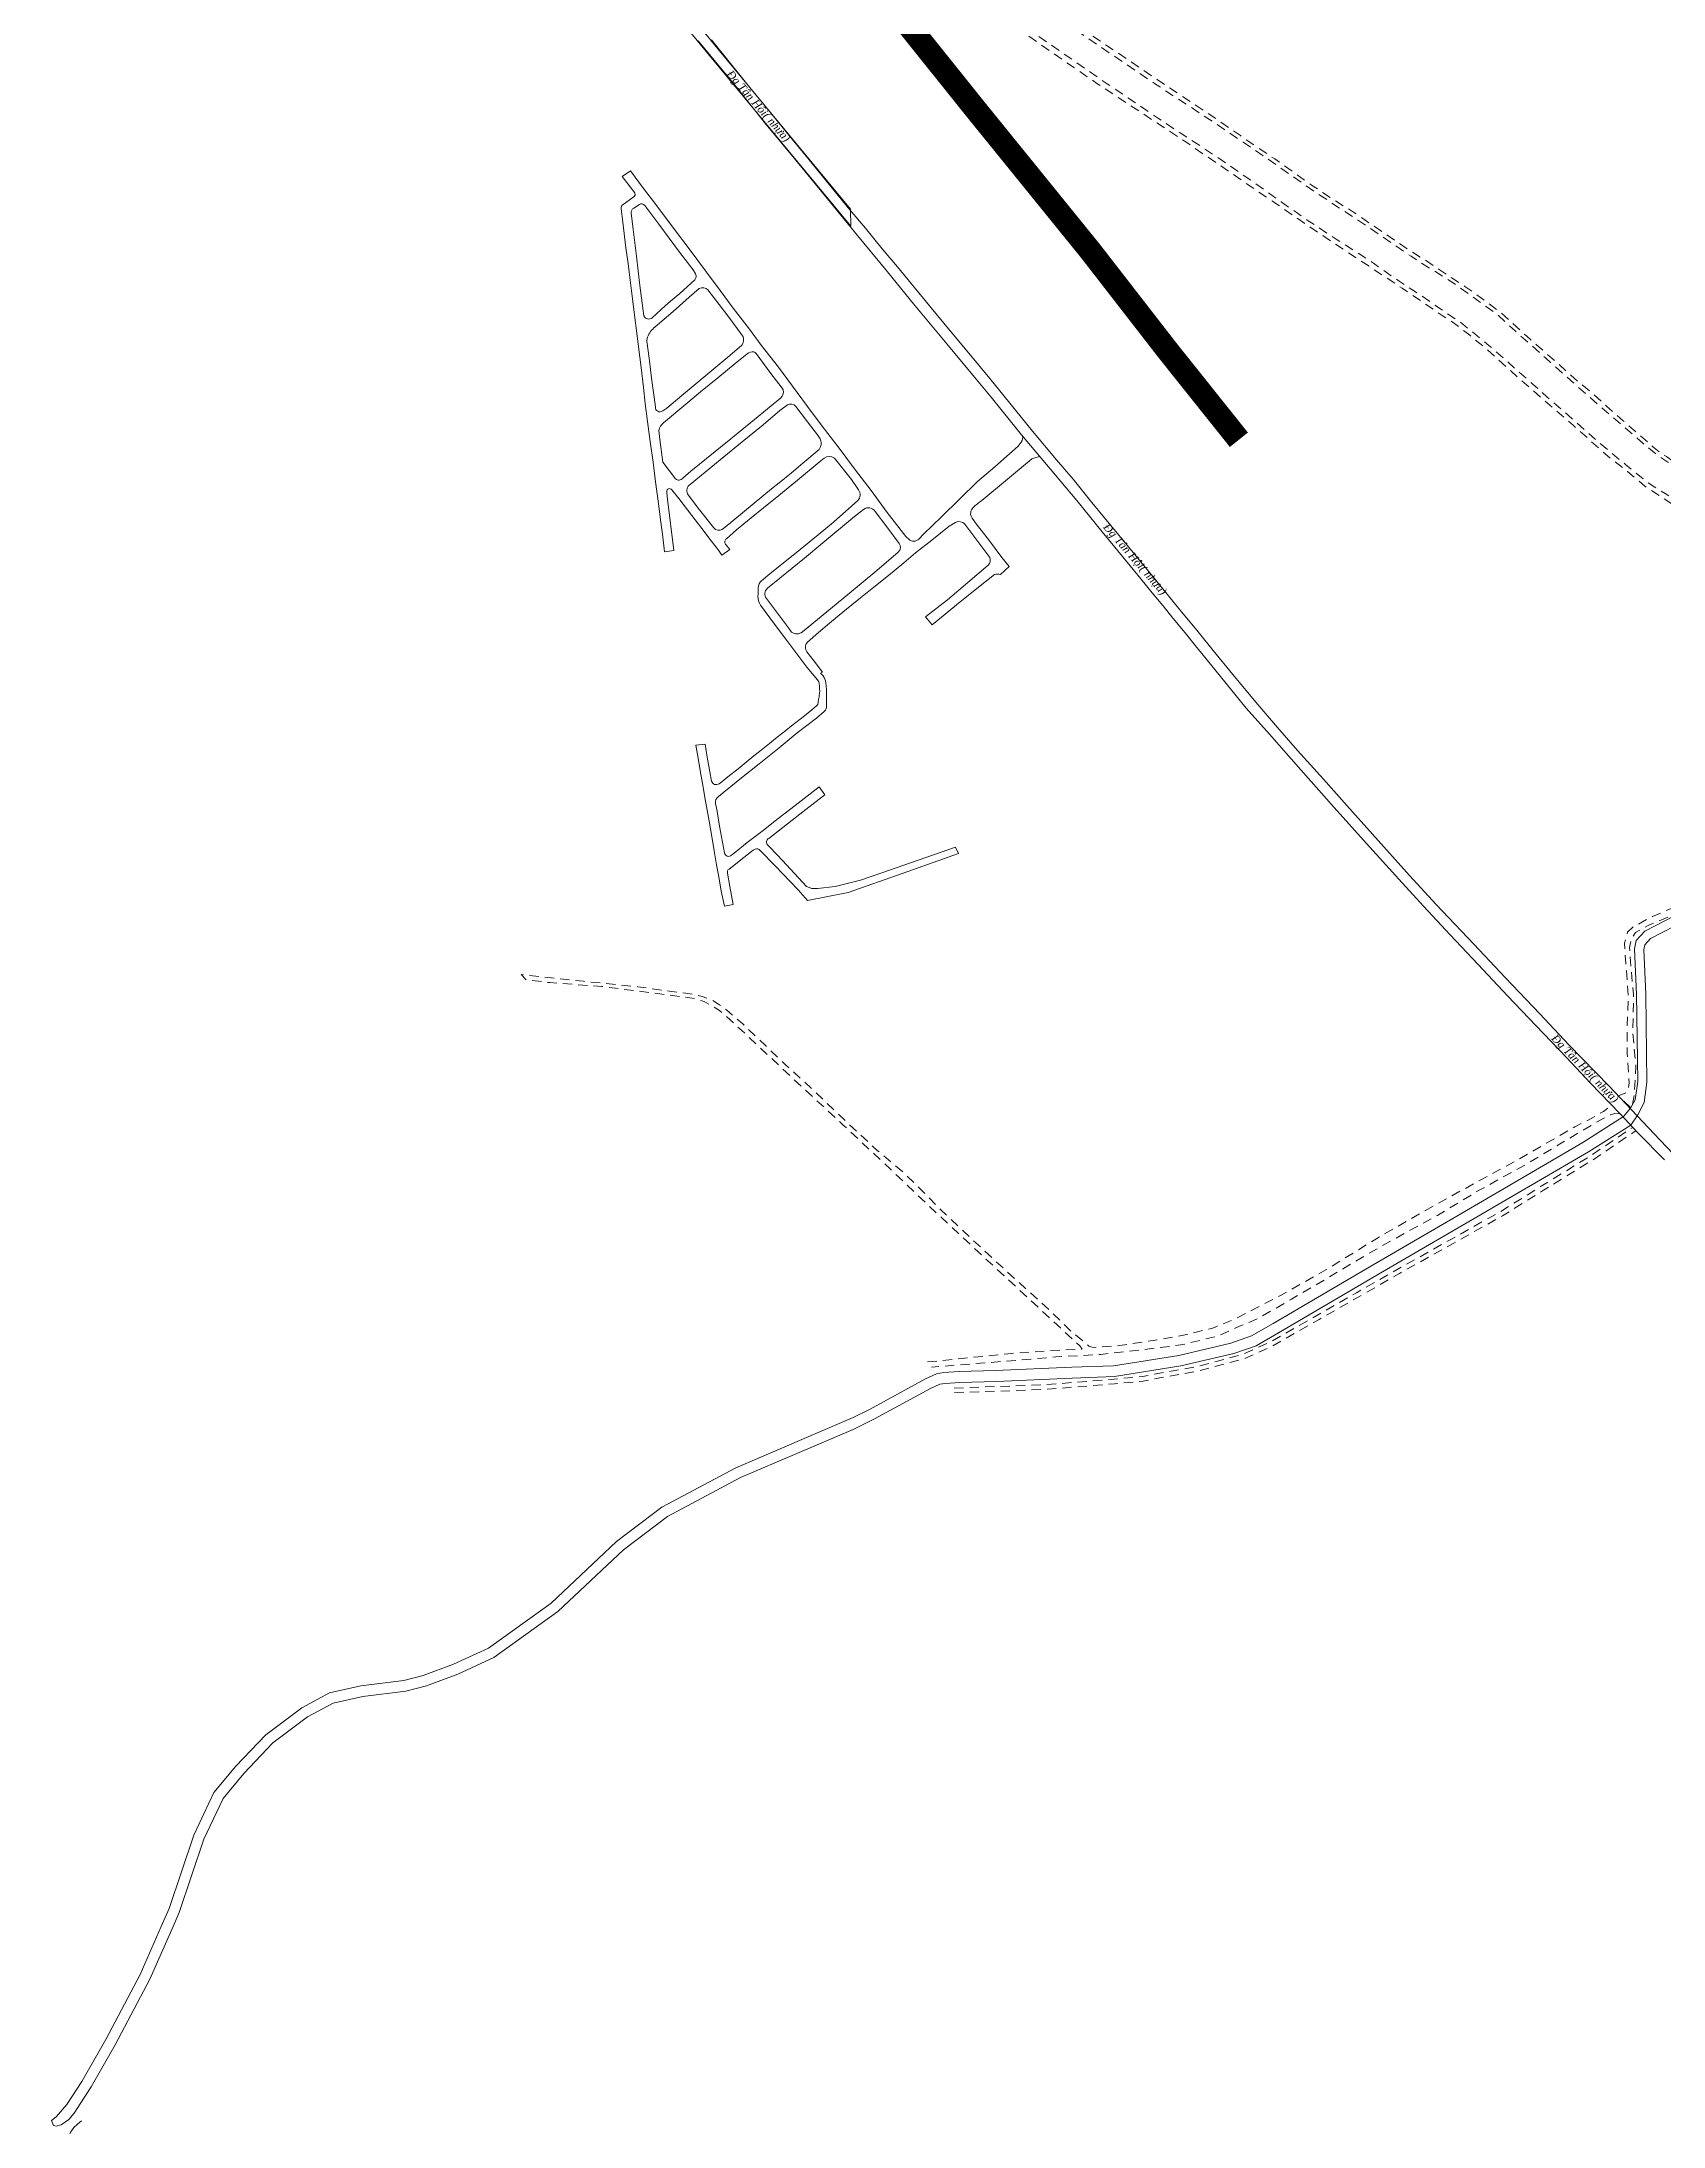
# Model space of a CAD drawing. Header units: metres. Extents: x 556238 to 587446, y 1177111 to 1219372.
# Drawn here: x 571210 to 572261, y 1205923 to 1207273 of the extents above; entities that cross this region are included whole.
import ezdxf

# ---------------------------------------------------------------- set-up
doc = ezdxf.new("R2010")
doc.units = ezdxf.units.M
doc.header["$MEASUREMENT"] = 0
for name, pattern in [('ACAD_ISO03W100', [30, 12, -18]), ('DASHED2', [0.375, 0.25, -0.125]), ('Xr_Nen GT$0$MON', [10, 6, -4])]:
    doc.linetypes.add(name, pattern=pattern)
for name, color, linetype, lineweight in [('Pipe Existing_DTDH', 4, 'ACAD_ISO03W100', 40), ('Xr_Nen GT$0$DUONG NHUA', 38, 'Continuous', 0), ('Xr_Nen GT$0$DUONG_DA', 38, 'Xr_Nen GT$0$MON', 0), ('Xr_Nen GT$1$SONG_HO', 250, 'Continuous', 0)]:
    doc.layers.add(name, color=color, linetype=linetype, lineweight=lineweight)
doc.styles.add('Xr_Nen GT$0$ROMANC', font='romanc.shx')

# ---------------------------------------------------------------- blocks, each defined once
blk = doc.blocks.new('DTDH_EXISTING_PIPE')
at = {"layer": 'Pipe Existing_DTDH', "color": 3, "linetype": 'DASHED2', "ltscale": 200, "const_width": 15, "elevation": 0.8, "flags": 128}
blk.add_lwpolyline([(-5781.9, 6999.1), (-5828.3, 7057.2), (-5878.2, 7121.5), (-5952.9, 7213.6), (-6091.3, 7386.2), (-6135.2, 7434.7), (-6200.9, 7503.3), (-6254.5, 7566.1), (-6302, 7619.2), (-6348.4, 7670), (-6376.2, 7697.6), (-6410.5, 7726.3), (-6449.4, 7749.2), (-6547.8, 7813.4), (-6609.6, 7850.6)], dxfattribs=at)

msp = doc.modelspace()

# ---------------------------------------------------------------- linework, layer by layer
at = {"layer": 'Xr_Nen GT$0$DUONG NHUA'}
msp.add_lwpolyline([(571612.38126, 1207312.275), (571648.37451, 1207268.07568), (571734.40442, 1207164.18372), (571734.42832, 1207153.25912), (571642.98266, 1207263.61206), (571606.95153, 1207307.85946)], dxfattribs=at)
at = {"layer": 'Xr_Nen GT$0$DUONG NHUA', "flags": 128}
for points in [[(572261.8508, 1206548.45343), (572244.79477, 1206565.78266), (572232.84573, 1206578.44875), (572213.88626, 1206598.21984), (572198.2572, 1206614.87768), (572178.65068, 1206635.40299), (572160.13192, 1206654.70251), (572141.10286, 1206674.95798), (572122.92163, 1206694.33192), (572105.52637, 1206712.81402), (572089.52715, 1206730.24472), (572068.65941, 1206753.32215), (572047.82163, 1206776.71159), (572026.10099, 1206801.05437), (572005.70875, 1206824.16556), (571990.7608, 1206840.99067), (571964.71429, 1206873.05645), (571957.88797, 1206881.32312), (571951.06212, 1206889.71109), (571943.35535, 1206899.14075), (571936.6102, 1206907.48855), (571929.83848, 1206915.77025), (571922.33225, 1206924.8256), (571905.52894, 1206945.35451), (571897.43752, 1206955.18761), (571880.89444, 1206975.48645), (571867.20626, 1206991.836), (571845.18651, 1207018.1095), (571825.4529, 1207042.3411), (571815.62887, 1207054.05996), (571798.80164, 1207074.48691), (571787.0169, 1207088.68337), (571775.14567, 1207102.96728), (571756.23235, 1207126.02348), (571738.79094, 1207147.08255), (571715.59162, 1207175.59728), (571697.8076, 1207197.13893), (571679.47004, 1207219.32973), (571660.68791, 1207242.93291), (571635.66368, 1207273.16231)], [(571644.20161, 1207273.79423), (571667.99506, 1207244.23391), (571681.16666, 1207228.27339), (571696.61523, 1207209.52466), (571706.69176, 1207197.3106), (571718.78721, 1207182.25845), (571733.81634, 1207163.85849), (571743.98613, 1207151.90395), (571754.8868, 1207138.59161), (571764.66154, 1207126.79974), (571775.51365, 1207113.60309), (571786.50661, 1207100.3843), (571798.81324, 1207085.47508), (571811.00123, 1207070.87146), (571824.52945, 1207054.48675), (571837.58508, 1207038.50179), (571852.3279, 1207020.43266), (571867.7296, 1207001.9124), (571878.50825, 1206989.37191), (571890.78975, 1206974.27319), (571902.93135, 1206959.41716), (571914.46215, 1206945.61262), (571927.44964, 1206929.6485), (571946.85755, 1206905.82846), (571959.49108, 1206890.47883), (571969.2895, 1206878.33429), (571982.13565, 1206862.79284), (571996.87944, 1206844.95609), (572010.96651, 1206828.59803), (572023.92936, 1206813.69041), (572040.75876, 1206794.97794), (572055.87077, 1206778.03052), (572072.59434, 1206759.42893), (572096.6294, 1206732.65462), (572113.87921, 1206713.90348), (572138.21629, 1206688.21593), (572158.84097, 1206666.42327), (572180.889, 1206643.06629), (572199.75062, 1206623.04029), (572225.88941, 1206596.1594), (572255.06772, 1206565.29237), (572271.32546, 1206548.26823)]]:
    msp.add_lwpolyline(points, dxfattribs=at)
for points in [[(571845.5842, 1207017.51094), (571845.91884, 1207016.28796), (571845.82751, 1207015.55868), (571845.52332, 1207014.41403), (571844.96567, 1207013.33007), (571843.04459, 1207010.63101), (571837.31061, 1207005.73128), (571827.78448, 1206997.42414), (571816.70139, 1206987.89993), (571793.21117, 1206964.85165), (571781.60571, 1206953.71373), (571778.61767, 1206950.56714, -0.4201388532), (571772.02764, 1206950.46337, 0.0150996227), (571770.1515, 1206952.2096), (571758.13892, 1206967.76416), (571747.7802, 1206981.96453), (571736.92881, 1206996.08658), (571726.88201, 1207009.43026), (571717.48539, 1207021.70873), (571709.56793, 1207032.3266), (571696.76962, 1207049.48696), (571687.65787, 1207061.89424), (571676.52186, 1207076.06736), (571668.78393, 1207086.45247), (571658.37518, 1207099.97925), (571649.75584, 1207111.42797), (571641.08502, 1207123.36999), (571629.74075, 1207138.50227), (571619.53762, 1207151.94652), (571608.19069, 1207167.21752), (571600.1964, 1207177.49815), (571591.70777, 1207189.12907), (571586.44082, 1207185.42197), (571594.56437, 1207174.67529), (571594.66826, 1207173.35315), (571593.86393, 1207172.18656), (571591.65848, 1207170.65709), (571586.09023, 1207166.55976), (571585.62126, 1207165.18013), (571585.67345, 1207164.32114), (571586.6892, 1207155.79665), (571588.74557, 1207139.19879), (571590.1769, 1207128.95272), (571591.60991, 1207118.16477), (571593.04268, 1207106.14873), (571594.81444, 1207092.12524), (571595.46559, 1207087.24154), (571596.87275, 1207075.12544), (571598.56719, 1207061.64894), (571600.10434, 1207048.79775), (571601.32885, 1207038.29546), (571602.76258, 1207026.72254), (571604.56092, 1207013.73683), (571606.46194, 1207000.31422), (571608.02615, 1206987.70071), (571609.98178, 1206973.52217), (571611.25943, 1206963.06956), (571612.43199, 1206953.78985), (571613.86597, 1206942.23867), (571619.8841, 1206943.17578), (571615.6254, 1206976.48527), (571615.34634, 1206980.53762), (571615.26419, 1206981.3251, -0.7995285305), (571618.4332, 1206982.39583), (571623.03547, 1206976.8783), (571631.49415, 1206965.90706), (571637.93341, 1206957.41732), (571643.92955, 1206949.45023), (571648.72656, 1206943.30579), (571650.98275, 1206940.08959), (571656.09773, 1206943.73238), (571653.3931, 1206947.29064, -0.4310281951), (571653.96186, 1206950.7276), (571660.47288, 1206956.4752), (571669.87844, 1206964.21562), (571677.99402, 1206970.77563), (571687.86686, 1206978.77257), (571700.02296, 1206988.72687), (571713.95251, 1207000.42139), (571717.18603, 1207002.94387, -0.3067452935), (571723.85772, 1207002.94387), (571734.89225, 1206989.02095), (571738.66844, 1206983.62041), (571739.54743, 1206982.38782, -0.3565373284), (571739.10044, 1206975.57269), (571723.26891, 1206961.44053), (571713.41443, 1206953.34303), (571698.3406, 1206941.01919), (571683.33249, 1206929.04182), (571676.70549, 1206923.57447, 0.2221563327), (571674.48433, 1206918.90231, -0.0106443901), (571674.33477, 1206913.53413, 0.1665939236), (571676.02269, 1206907.68657), (571685.06438, 1206895.44787), (571692.41718, 1206885.62778), (571700.86595, 1206874.59353), (571706.11623, 1206867.57328), (571712.89254, 1206859.44933, -0.1590025318), (571714.068, 1206856.50497, 0.0056715305), (571714.31082, 1206853.3082, -0.0611256146), (571714.20644, 1206850.32237, 0.0059703846), (571713.66329, 1206846.60546), (571713.04766, 1206843.31113), (571712.36897, 1206842.57744), (571709.16564, 1206839.88769), (571704.45706, 1206836.14904), (571696.04478, 1206829.53214), (571692.3691, 1206826.65859), (571686.78491, 1206822.16061), (571681.88884, 1206818.11106), (571676.48127, 1206813.88322), (571671.64802, 1206810.05142), (571666.73069, 1206806.11646), (571661.46978, 1206801.72034), (571654.90391, 1206796.55339), (571651.00957, 1206793.39898), (571649.18152, 1206792.08185, -0.5192959988), (571644.27747, 1206793.7812), (571643.11748, 1206799.75446), (571642.51224, 1206803.40327), (571641.60353, 1206808.0589), (571640.50684, 1206814.81383), (571640.05502, 1206817.70741), (571634.13426, 1206816.98875), (571635.63662, 1206808.5562), (571637.07423, 1206799.4681), (571638.11196, 1206793.54171), (571640.42107, 1206780.82274), (571641.42449, 1206774.88273), (571642.62894, 1206767.77253), (571644.23567, 1206759.18513), (571646.02531, 1206748.52709), (571647.43102, 1206739.5068), (571648.95368, 1206731.77419), (571650.57708, 1206722.5698), (571652.55421, 1206712.73299), (571658.36866, 1206713.7921), (571656.20162, 1206725.56204), (571654.68936, 1206734.16656), (571654.55502, 1206735.11319, -0.3670157075), (571655.61305, 1206736.79131), (571665.17276, 1206744.24817), (571671.274, 1206749.09211), (571672.50164, 1206749.68166, -0.3698015066), (571675.70956, 1206748.82588), (571685.43961, 1206738.98035), (571700.34141, 1206723.36248), (571706.45014, 1206716.45741), (571732.79286, 1206721.63068), (571768.46431, 1206734.10426), (571804.3044, 1206746.88664), (571802.31906, 1206750.98347), (571754.52896, 1206734.36588), (571740.78933, 1206729.65376), (571724.4318, 1206725.6001), (571712.865, 1206724.22017, -0.1496407419), (571705.71732, 1206725.50855), (571690.29895, 1206742.26857), (571682.16791, 1206750.70512), (571680.67401, 1206752.27275, -0.491436302), (571681.35149, 1206756.6888), (571696.49974, 1206768.54898), (571703.32631, 1206773.90224), (571714.01605, 1206782.13456), (571717.67892, 1206784.85256), (571713.91965, 1206789.99618), (571698.36839, 1206777.94198), (571687.33652, 1206769.57514), (571676.88284, 1206761.23886), (571667.27649, 1206754.00515), (571658.87243, 1206747.22519), (571657.26352, 1206745.7531, -0.6133570467), (571652.75934, 1206747.44514), (571649.43666, 1206764.61532), (571647.80987, 1206774.28847), (571646.84269, 1206779.29196, -0.3135817419), (571648.87467, 1206783.88159), (571663.7656, 1206795.85956), (571675.14925, 1206804.97231), (571688.12636, 1206815.42652), (571699.81735, 1206824.96545), (571712.30494, 1206834.58962), (571717.28727, 1206838.86273, 0.250481499), (571718.79711, 1206842.74381), (571718.69539, 1206853.09165), (571718.30591, 1206857.46703, 0.1437192052), (571716.54479, 1206861.95078), (571714.84986, 1206863.67096), (571716.08596, 1206864.36459), (571710.75039, 1206871.53008), (571705.92318, 1206877.55873), (571705.36288, 1206878.88508, -0.3184276956), (571706.4296, 1206883.72691), (571713.66209, 1206890.04423), (571720.72568, 1206896.0231), (571730.55165, 1206904.35849), (571739.71656, 1206911.54211), (571749.46062, 1206919.43928), (571758.94712, 1206926.99511), (571768.82431, 1206935.12546), (571776.44821, 1206941.65162), (571786.93669, 1206949.76544), (571798.28918, 1206958.9516), (571802.37729, 1206961.27656, -0.3661770097), (571808.30989, 1206960.16677), (571818.7179, 1206946.4022), (571824.54491, 1206938.53237, -0.2759774073), (571823.56976, 1206933.55191), (571797.11735, 1206911.18243), (571782.96817, 1206900.2847), (571787.16695, 1206894.89818), (571805.32426, 1206909.95544), (571822.53662, 1206923.42523), (571827.53006, 1206927.50193, -0.1273386866), (571831.51235, 1206927.55601), (571837.03855, 1206932.80721), (571832.26908, 1206938.69113), (571823.65215, 1206950.26154), (571815.62983, 1206960.40065), (571813.0808, 1206964.12207, -0.3649811359), (571813.75805, 1206970.91606, -0.0434024184), (571819.47923, 1206975.58792), (571836.06243, 1206989.29429), (571850.28892, 1207001.24082), (571851.89831, 1207002.47501), (571854.30938, 1207003.42234), (571857.04542, 1207003.96372)], [(572046.7431, 1205408.65547), (571933.24526, 1205376.7961), (571801.80798, 1205339.29906), (571708.23576, 1205312.95923), (571591.07756, 1205280.28852), (571494.91859, 1205252.97925, -0.3950034481), (571487.873, 1205256.60855), (571466.04507, 1205310.91437), (571450.70916, 1205349.25924), (571430.94123, 1205397.43919), (571391.30807, 1205495.1855), (571353.41619, 1205589.66213), (571320.7481, 1205669.70667), (571285.88582, 1205756.35137), (571251.85895, 1205840.53599), (571226.1593, 1205903.44512, -0.3035158532), (571236.09024, 1205926.03578, -0.179190221)]]:
    msp.add_lwpolyline(points, format="xyb", dxfattribs=at)
for points in [[(571614.26246, 1207101.64124), (571605.69022, 1207093.90512, -0.5177988811), (571600.42328, 1207095.09064), (571597.90276, 1207114.73903), (571595.6729, 1207133.67606), (571593.5305, 1207151.1342), (571592.22675, 1207161.83181, -0.3135162372), (571593.84726, 1207164.89687), (571597.55386, 1207167.30176, -0.4134833304), (571600.9686, 1207166.57889), (571610.11491, 1207154.48693), (571623.55035, 1207136.4198), (571632.33593, 1207124.82434), (571633.90401, 1207122.30076, -0.2686621274), (571633.9835, 1207119.74192), (571633.33549, 1207118.44352), (571628.64648, 1207114.22339), (571623.61462, 1207109.657), (571617.58151, 1207104.55806)], [(571654.90584, 1207068.3623), (571624.92731, 1207043.49177), (571615.28304, 1207035.4164), (571612.64461, 1207033.49269, -0.6500336588), (571607.88457, 1207036.23583), (571605.34882, 1207054.74187), (571604.0458, 1207066.014), (571602.47555, 1207077.19809, -0.1185832574), (571602.86696, 1207081.23843, -0.0715796336), (571604.75663, 1207084.90787, -0.0820369289), (571607.78937, 1207087.9602), (571619.41657, 1207097.9081), (571629.7625, 1207107.20223), (571636.34528, 1207112.91417, -0.3092009215), (571641.90724, 1207111.98787), (571649.20375, 1207102.43322), (571655.46349, 1207094.28193), (571663.29252, 1207083.72335), (571664.72167, 1207081.62486, -0.1959362554), (571664.24013, 1207076.72633, -0.1034760689), (571663.70302, 1207075.89629)], [(571656.71723, 1207015.56339), (571630.9278, 1206994.5546), (571625.57991, 1206989.96898, -0.4640430978), (571621.01582, 1206989.63414), (571612.81011, 1207000.41278), (571610.85256, 1207015.05546), (571610.05909, 1207020.94569, -0.1580448327), (571613.12276, 1207025.85754), (571627.56719, 1207038.01701), (571637.09694, 1207045.8014), (571648.40787, 1207054.94519), (571659.55861, 1207064.21058), (571667.41856, 1207070.48624, -0.2015853978), (571671.76786, 1207071.71783, -0.0528805037), (571673.08853, 1207070.75006), (571682.73159, 1207057.86001), (571689.98775, 1207048.32919, -0.3031553651), (571690.2876, 1207043.50068, -0.094057162), (571688.87681, 1207041.87335), (571672.00513, 1207027.96625), (571663.98837, 1207021.28885)], [(571683.01283, 1206983.12291), (571653.0529, 1206958.28242), (571651.19175, 1206956.77047, -0.3812901762), (571645.78273, 1206957.74365), (571635.6545, 1206970.47194), (571628.76076, 1206979.905, -0.3996599873), (571630.44481, 1206985.92694), (571649.79401, 1207001.95357), (571664.1157, 1207013.54131), (571677.77633, 1207024.48712), (571688.48008, 1207033.71094), (571693.38799, 1207037.49156, -0.3829749859), (571698.90139, 1207036.36193), (571706.54147, 1207026.53343), (571712.98001, 1207017.99121), (571714.68725, 1207015.37408, -0.1831097591), (571714.9482, 1207010.42127, -0.0004782901), (571713.97304, 1207008.51899), (571703.46645, 1206999.78987), (571696.14094, 1206993.50881), (571688.15366, 1206987.03564)], [(571694.81448, 1206892.18439), (571679.79574, 1206912.08268, -0.3893573965), (571680.42901, 1206918.65582), (571704.40053, 1206938.16317), (571716.45201, 1206948.17126), (571736.94428, 1206965.0674), (571742.81043, 1206969.74256, -0.4612536166), (571750.29516, 1206968.29181), (571757.75041, 1206958.50829), (571765.86502, 1206947.75779, -0.3982449081), (571765.22547, 1206942.04105), (571751.37421, 1206930.26159), (571741.27425, 1206921.77156), (571732.31543, 1206914.47295), (571703.16008, 1206890.47042, -0.3429792424), (571696.1709, 1206890.275)]]:
    msp.add_lwpolyline(points, format="xyb", close=True, dxfattribs=at)
at = {"layer": 'Xr_Nen GT$0$DUONG_DA', "flags": 128}
for points in [[(571716.54648, 1207372.78588), (571900.69183, 1207245.37165), (571919.50295, 1207232.73371), (571933.84179, 1207222.94808), (571948.57519, 1207213.12549), (571964.42146, 1207202.87), (571978.29519, 1207193.50895), (571996.03644, 1207181.28969), (572013.35125, 1207168.85066), (572030.27149, 1207157.16286), (572049.09276, 1207144.79214), (572069.74474, 1207131.55944), (572089.8572, 1207117.54116), (572099.71071, 1207111.13269), (572121.15277, 1207096.46897), (572129.62449, 1207090.93592), (572137.11308, 1207084.84957), (572147.9734, 1207075.99485), (572166.82946, 1207059.42855), (572185.5106, 1207042.75497), (572199.38868, 1207030.74364), (572217.16762, 1207014.89541), (572236.52455, 1206998.83973), (572250.97163, 1206987.11276), (572262.11513, 1206979.98823), (572283.59149, 1206966.93181), (572305.24569, 1206953.24006), (572329.80167, 1206938.43451), (572349.94795, 1206925.31409), (572380.13766, 1206907.13908), (572407.20619, 1206890.82589), (572435.23924, 1206873.33069), (572459.33422, 1206858.48528), (572486.65186, 1206841.17107), (572504.39915, 1206829.73136), (572512.93877, 1206824.20252), (572515.41121, 1206823.66545), (572519.85425, 1206824.63211), (572528.09523, 1206828.14069), (572533.72074, 1206830.64674), (572533.72605, 1206831.91699), (572532.86615, 1206834.35153), (572519.1787, 1206843.58828), (572491.10843, 1206860.22028), (572465.25716, 1206875.9941), (572441.56011, 1206890.15651), (572412.16339, 1206907.97424), (572386.78108, 1206924.10433), (572350.56818, 1206946.87156), (572323.97104, 1206963.25336), (572289.94547, 1206983.44162), (572263.84049, 1207000.37241), (572257.49063, 1207004.72024), (572247.92391, 1207012.45345), (572238.0704, 1207020.97424), (572212.43682, 1207043.09883), (572184.65383, 1207067.82864), (572165.25511, 1207085.1149), (572152.59621, 1207096.69664), (572148.54724, 1207099.41754), (572125.49482, 1207115.95109), (572097.53667, 1207133.65783), (572069.32361, 1207152.97949), (572035.55125, 1207175.17429), (572004.97231, 1207196.60947), (571971.76991, 1207219.05278), (571934.66304, 1207243.43152), (571931.33093, 1207245.61545), (571724.10417, 1207386.07808)], [(571725.7874, 1207388.56137), (571933.01416, 1207248.09874), (571972.92096, 1207221.64687), (571986.92324, 1207211.84191), (572009.21288, 1207196.6919), (572033.12568, 1207179.77734), (572045.94308, 1207171.21869), (572060.24399, 1207162.33973), (572078.90917, 1207149.43566), (572096.98748, 1207137.18704), (572105.94025, 1207131.75595), (572117.75132, 1207123.72286), (572132.39194, 1207114.21257), (572147.28166, 1207103.50385), (572154.60861, 1207098.07186), (572161.56566, 1207091.92832), (572172.25153, 1207082.12607), (572180.65729, 1207074.87093), (572192.18108, 1207064.63727), (572203.14119, 1207054.78504), (572213.21916, 1207046.49192), (572224.26915, 1207036.70739), (572234.8881, 1207027.15053), (572243.88243, 1207019.42043), (572254.00631, 1207010.53655), (572259.25055, 1207006.46196), (572262.95425, 1207003.95731), (572267.08682, 1207001.06904), (572275.03883, 1206996.18954), (572285.54615, 1206989.52596), (572297.56743, 1206981.93428), (572310.24276, 1206974.49966), (572325.17742, 1206965.57702), (572344.25021, 1206953.96333), (572362.50731, 1206942.2599), (572373.01704, 1206935.95139), (572385.28646, 1206928.44786), (572404.17441, 1206916.51996), (572423.4922, 1206904.68201), (572442.63143, 1206893.29268), (572460.43647, 1206882.35759), (572477.6092, 1206871.57826), (572492.20464, 1206862.78874), (572513.28452, 1206850.1575), (572533.44022, 1206837.50654), (572538.50736, 1206834.35464), (572541.8368, 1206833.04161), (572544.83547, 1206832.82496), (572552.31416, 1206835.35185), (572562.93577, 1206840.55006), (572579.21356, 1206847.75962), (572596.9524, 1206853.28276), (572616.98947, 1206857.84404), (572633.13873, 1206861.59831), (572660.21426, 1206866.36612), (572704.60436, 1206874.89542), (572732.08146, 1206880.25159), (572734.2485, 1206881.05939), (572735.53582, 1206881.99481), (572736.12101, 1206883.04721), (572736.53079, 1206884.68436), (572738.57871, 1206906.78481), (572740.21541, 1206945.18273), (572739.27843, 1206978.32284), (572736.87823, 1207007.66431), (572733.18999, 1207038.10135), (572731.95993, 1207046.6657)], [(572677.64842, 1206085.0708), (572679.29841, 1206084.9487), (572680.39824, 1206085.25389), (572681.19242, 1206085.68129), (572681.80346, 1206086.41397), (572681.92572, 1206087.69604), (572682.53676, 1206096.85406), (572680.94598, 1206109.65998), (572678.31866, 1206127.73171), (572677.0944, 1206157.2099), (572675.93345, 1206184.8412), (572675.9349, 1206195.63126), (572678.37907, 1206207.90301), (572683.81732, 1206230.67585), (572687.36325, 1206253.952), (572689.07436, 1206272.20693), (572688.58606, 1206279.20966), (572689.56363, 1206285.49814), (572690.35806, 1206306.19522), (572692.19239, 1206320.02319), (572693.90327, 1206326.18956), (572696.95848, 1206329.91379), (572701.96907, 1206331.92855), (572714.37307, 1206334.2486), (572726.10489, 1206334.2486), (572742.88162, 1206333.23767), (572757.60753, 1206331.5892), (572765.91761, 1206331.406), (572772.02779, 1206332.07759), (572776.30509, 1206334.21445), (572778.50474, 1206335.80191), (572782.10987, 1206341.05241), (572783.69873, 1206346.73039), (572787.55827, 1206373.26011), (572787.19585, 1206384.23837), (572786.46279, 1206392.11431), (572781.75784, 1206410.06395), (572778.82078, 1206423.05236), (572777.78208, 1206429.58503), (572776.31548, 1206443.99364), (572774.85009, 1206457.76472), (572774.4838, 1206472.85643), (572773.44558, 1206493.51245), (572770.20384, 1206523.6499), (572767.635, 1206551.29242), (572765.12729, 1206576.54768), (572762.37699, 1206598.31289), (572761.09329, 1206600.53728), (572757.79381, 1206603.71202), (572745.8786, 1206614.7627), (572724.42036, 1206638.10947), (572703.50622, 1206659.32429), (572689.20798, 1206671.84013), (572658.27144, 1206701.00972), (572625.92654, 1206730.72189), (572585.39188, 1206769.3632), (572559.83054, 1206792.24942), (572548.76219, 1206801.10255), (572542.93252, 1206806.83171), (572541.78582, 1206810.17382), (572543.315, 1206813.89774), (572547.80636, 1206817.43076), (572551.24671, 1206820.96378), (572551.05559, 1206823.35094), (572549.14442, 1206826.97941), (572545.99063, 1206828.69819), (572542.35917, 1206828.69819), (572528.88458, 1206823.92386), (572509.38921, 1206813.89774), (572481.83963, 1206800.68607), (572430.4043, 1206779.07892), (572359.07711, 1206748.19475), (572288.51197, 1206716.2662), (572251.59427, 1206700.47506), (572242.89785, 1206695.79629), (572240.12654, 1206691.11742), (572239.17095, 1206686.05663), (572239.93542, 1206673.83436), (572241.74994, 1206655.63602), (572241.17538, 1206630.29703), (572243.27646, 1206608.87317), (572242.2252, 1206590.63517), (572240.50515, 1206581.56399), (572231.90416, 1206589.96678), (572237.16024, 1206591.97203), (572238.30694, 1206594.5501), (572238.88053, 1206598.46513), (572237.63815, 1206617.08505), (572237.44703, 1206633.60418), (572238.30863, 1206654.58782), (572236.68402, 1206675.69036), (572235.91762, 1206688.92247), (572237.73335, 1206695.89294), (572241.36481, 1206699.33051), (572253.88381, 1206706.11007), (572286.0893, 1206719.66921), (572338.99872, 1206743.33279), (572389.07473, 1206764.05341), (572455.63946, 1206793.89949), (572491.22803, 1206809.77968), (572509.48102, 1206818.08702), (572510.15706, 1206819.25531), (572509.58371, 1206822.78833), (572498.78476, 1206829.37689), (572446.87466, 1206863.00949), (572386.344, 1206899.43853), (572331.74667, 1206933.57936), (572266.45476, 1206973.34048), (572249.01335, 1206984.77748), (572237.73649, 1206994.32613), (572224.93093, 1207004.35225), (572202.56856, 1207024.21348), (572168.81094, 1207053.48654), (572146.92673, 1207073.15676), (572135.53003, 1207082.58601), (572125.78234, 1207090.12951), (572118.42374, 1207094.80838), (572091.76112, 1207113.04629), (572046.80951, 1207142.69665), (571990.49429, 1207181.03487), (571951.66761, 1207207.71854), (571893.92252, 1207245.67044), (571714.08853, 1207370.37177)], [(571784.23834, 1206417.62568), (571838.70907, 1206423.11907), (571862.53344, 1206424.89935), (571884.40243, 1206425.87943), (571882.87229, 1206427.97753), (571857.72411, 1206451.37558), (571829.04812, 1206477.81235), (571792.27395, 1206511.93775), (571760.1866, 1206542.5019), (571729.41727, 1206571.28326), (571696.77156, 1206601.37654), (571663.81996, 1206632.29446), (571649.50021, 1206645.31012), (571639.42054, 1206651.15958), (571631.78457, 1206653.24505), (571609.35479, 1206656.21065), (571572.85436, 1206660.78845), (571539.47656, 1206663.28279), (571524.05166, 1206665.06307), (571520.99717, 1206668.52187), (571561.26485, 1206664.14749), (571568.39175, 1206663.43534), (571583.25658, 1206661.96025), (571596.42335, 1206660.63561), (571616.93906, 1206657.73632), (571627.62953, 1206656.363), (571633.43286, 1206655.44741), (571638.26901, 1206654.27752), (571644.1743, 1206652.29371), (571648.88119, 1206649.42617), (571654.17569, 1206645.35699), (571664.45879, 1206636.65902), (571678.8259, 1206622.88954), (571691.85809, 1206610.52935), (571710.60301, 1206593.31029), (571730.56904, 1206574.16142), (571751.90817, 1206554.39874), (571770.24428, 1206538.86221), (571792.70523, 1206516.30292), (571813.38403, 1206496.79486), (571835.48859, 1206476.31382), (571860.49688, 1206453.75203), (571876.19286, 1206438.41031), (571888.67466, 1206427.91323), (571890.10018, 1206427.4046), (571892.08553, 1206426.99764), (571896.97266, 1206427.35372), (571906.03416, 1206427.91323), (571930.33959, 1206431.47879), (571952.2296, 1206435.34455), (571968.4511, 1206439.37797), (571982.95955, 1206445.22754), (572013.41407, 1206460.85562), (572042.34617, 1206477.20767), (572078.30465, 1206499.46808), (572121.13561, 1206523.7104), (572165.75911, 1206548.05568), (572203.59953, 1206569.80286), (572218.23749, 1206577.46276), (572222.20818, 1206579.90431), (572225.10997, 1206582.09144), (572225.41537, 1206585.85553)], [(572232.33858, 1206578.27657), (572229.48778, 1206578.4801), (572226.68795, 1206577.66619), (572217.32105, 1206572.68142), (572194.85382, 1206559.27744), (572171.69098, 1206545.34039), (572141.73444, 1206528.88277), (572114.58376, 1206512.53061), (572085.0411, 1206496.3286), (572068.27911, 1206486.7451), (572041.74696, 1206471.01145), (572020.1005, 1206458.32933), (571997.48589, 1206445.34032), (571986.43904, 1206440.71163), (571972.52786, 1206434.44169), (571948.38069, 1206428.62848), (571925.09414, 1206425.71948), (571896.48436, 1206422.46411), (571867.44111, 1206420.93413), (571844.36864, 1206418.84425), (571786.88112, 1206414.26364)], [(571801.5732, 1206400.72234), (571859.94116, 1206402.80521), (571905.15034, 1206406.4502), (571923.5193, 1206408.22357), (571959.50557, 1206414.81223), (571988.60584, 1206422.53282), (572006.29224, 1206430.50051), (572036.57207, 1206447.79629), (572062.14501, 1206462.37357), (572088.53919, 1206477.56204), (572123.36257, 1206496.93739), (572155.27692, 1206514.88943), (572181.82211, 1206531.36308), (572213.22883, 1206550.74513), (572228.83493, 1206561.23981), (572241.15412, 1206569.5139)], [(571801.68018, 1206397.72425), (571860.11529, 1206399.80951), (571905.41504, 1206403.46181), (571923.93433, 1206405.24969), (571960.16138, 1206411.88243), (571989.61336, 1206419.69634), (572007.65546, 1206427.82427), (572038.06003, 1206445.1913), (572063.63599, 1206459.7703), (572090.01671, 1206474.95103), (572124.82728, 1206494.31924), (572156.80398, 1206512.30636), (572183.40083, 1206528.81207), (572214.85426, 1206548.22295), (572230.50903, 1206558.75035), (572242.82679, 1206567.02348)]]:
    msp.add_lwpolyline(points, dxfattribs=at)
at = {"layer": 'Xr_Nen GT$1$SONG_HO'}
for points in [[(572273.6595, 1206709.33132), (572248.91454, 1206696.60056), (572243.39593, 1206690.6066), (572242.31292, 1206685.25949), (572243.71201, 1206655.57375), (572244.40109, 1206599.20182), (572242.80431, 1206587.44844), (572239.65067, 1206582.06048), (572235.29687, 1206576.49954), (572208.88408, 1206559.64883), (572127.15371, 1206512.09722), (572075.51603, 1206482.09801), (572008.11242, 1206442.61703), (571994.20148, 1206434.51435), (571980.83799, 1206429.87152), (571947.03285, 1206421.88912), (571904.79262, 1206415.12336), (571877.65636, 1206414.15984), (571828.35623, 1206412.03252), (571804.77897, 1206411.39611), (571794.85151, 1206410.71087), (571790.05365, 1206409.92394), (571782.94195, 1206406.57433), (571746.52042, 1206386.90705), (571736.10681, 1206381.68004)], [(572273.6595, 1206709.33132), (572248.91454, 1206696.60056), (572243.39593, 1206690.6066), (572242.31292, 1206685.25949), (572243.71201, 1206655.57375), (572244.40109, 1206599.20182), (572242.80431, 1206587.44844), (572239.65067, 1206582.06048), (572235.29687, 1206576.49954), (572208.88408, 1206559.64883), (572127.15371, 1206512.09722), (572075.51603, 1206482.09801), (572008.11242, 1206442.61703), (571994.20148, 1206434.51435), (571980.83799, 1206429.87152), (571947.03285, 1206421.88912), (571904.79262, 1206415.12336), (571877.65636, 1206414.15984), (571828.35623, 1206412.03252), (571804.77897, 1206411.39611), (571794.85151, 1206410.71087), (571790.05365, 1206409.92394), (571782.94195, 1206406.57433), (571746.52042, 1206386.90705), (571736.10681, 1206381.68004)], [(572273.6595, 1206709.33132), (572248.91454, 1206696.60056), (572243.39593, 1206690.6066), (572242.31292, 1206685.25949), (572243.71201, 1206655.57375), (572244.40109, 1206599.20182), (572242.80431, 1206587.44844), (572239.65067, 1206582.06048), (572235.29687, 1206576.49954), (572208.88408, 1206559.64883), (572127.15371, 1206512.09722), (572075.51603, 1206482.09801), (572008.11242, 1206442.61703), (571994.20148, 1206434.51435), (571980.83799, 1206429.87152), (571947.03285, 1206421.88912), (571904.79262, 1206415.12336), (571877.65636, 1206414.15984), (571828.35623, 1206412.03252), (571804.77897, 1206411.39611), (571794.85151, 1206410.71087), (571790.05365, 1206409.92394), (571782.94195, 1206406.57433), (571746.52042, 1206386.90705), (571736.10681, 1206381.68004)], [(571736.12342, 1206373.85776), (571749.7543, 1206380.69843), (571786.09775, 1206400.32592), (571792.15045, 1206403.17627), (571795.66008, 1206403.75244), (571805.11357, 1206404.40486), (571828.60083, 1206405.0375), (571877.93097, 1206407.16674), (571905.47317, 1206408.14525), (571948.39151, 1206415.01931), (571982.79487, 1206423.14219), (571997.13898, 1206428.12651), (572011.64264, 1206436.57365), (572079.04225, 1206476.05264), (572130.67192, 1206506.04787), (572212.50641, 1206553.65921), (572239.98, 1206570.92819), (572244.50681, 1206577.71843), (572248.60843, 1206585.60647), (572250.40482, 1206598.83302), (572249.70908, 1206655.75084), (572248.34041, 1206684.79865), (572248.94366, 1206687.77548), (572252.60569, 1206691.7545), (572276.20344, 1206703.89424)], [(571736.12342, 1206373.85776), (571749.7543, 1206380.69843), (571786.09775, 1206400.32592), (571792.15045, 1206403.17627), (571795.66008, 1206403.75244), (571805.11357, 1206404.40486), (571828.60083, 1206405.0375), (571877.93097, 1206407.16674), (571905.47317, 1206408.14525), (571948.39151, 1206415.01931), (571982.79487, 1206423.14219), (571997.13898, 1206428.12651), (572011.64264, 1206436.57365), (572079.04225, 1206476.05264), (572130.67192, 1206506.04787), (572212.50641, 1206553.65921), (572239.98, 1206570.92819), (572244.50681, 1206577.71843), (572248.60843, 1206585.60647), (572250.40482, 1206598.83302), (572249.70908, 1206655.75084), (572248.34041, 1206684.79865), (572248.94366, 1206687.77548), (572252.60569, 1206691.7545), (572276.20344, 1206703.89424)], [(571736.12342, 1206373.85776), (571749.7543, 1206380.69843), (571786.09775, 1206400.32592), (571792.15045, 1206403.17627), (571795.66008, 1206403.75244), (571805.11357, 1206404.40486), (571828.60083, 1206405.0375), (571877.93097, 1206407.16674), (571905.47317, 1206408.14525), (571948.39151, 1206415.01931), (571982.79487, 1206423.14219), (571997.13898, 1206428.12651), (572011.64264, 1206436.57365), (572079.04225, 1206476.05264), (572130.67192, 1206506.04787), (572212.50641, 1206553.65921), (572239.98, 1206570.92819), (572244.50681, 1206577.71843), (572248.60843, 1206585.60647), (572250.40482, 1206598.83302), (572249.70908, 1206655.75084), (572248.34041, 1206684.79865), (572248.94366, 1206687.77548), (572252.60569, 1206691.7545), (572276.20344, 1206703.89424)], [(571287.6769, 1206052.07363), (571292.75029, 1206063.58747), (571308.86578, 1206111.24982), (571321.74409, 1206138.77372), (571335.9431, 1206155.79971), (571355.39307, 1206176.11594), (571378.75223, 1206193.63211), (571396.6743, 1206203.3555), (571417.07682, 1206207.83893), (571444.90491, 1206211.2102), (571457.36431, 1206214.52058), (571477.15713, 1206221.89187), (571499.64386, 1206232.30179), (571540.3147, 1206261.34845), (571582.68929, 1206301.34842), (571611.95363, 1206323.51289), (571659.9829, 1206348.9671), (571736.10681, 1206381.68004)], [(571287.6769, 1206052.07363), (571292.75029, 1206063.58747), (571308.86578, 1206111.24982), (571321.74409, 1206138.77372), (571335.9431, 1206155.79971), (571355.39307, 1206176.11594), (571378.75223, 1206193.63211), (571396.6743, 1206203.3555), (571417.07682, 1206207.83893), (571444.90491, 1206211.2102), (571457.36431, 1206214.52058), (571477.15713, 1206221.89187), (571499.64386, 1206232.30179), (571540.3147, 1206261.34845), (571582.68929, 1206301.34842), (571611.95363, 1206323.51289), (571659.9829, 1206348.9671), (571736.10681, 1206381.68004)], [(571287.6769, 1206052.07363), (571292.75029, 1206063.58747), (571308.86578, 1206111.24982), (571321.74409, 1206138.77372), (571335.9431, 1206155.79971), (571355.39307, 1206176.11594), (571378.75223, 1206193.63211), (571396.6743, 1206203.3555), (571417.07682, 1206207.83893), (571444.90491, 1206211.2102), (571457.36431, 1206214.52058), (571477.15713, 1206221.89187), (571499.64386, 1206232.30179), (571540.3147, 1206261.34845), (571582.68929, 1206301.34842), (571611.95363, 1206323.51289), (571659.9829, 1206348.9671), (571736.10681, 1206381.68004)], [(571287.6769, 1206052.07363), (571292.75029, 1206063.58747), (571308.86578, 1206111.24982), (571321.74409, 1206138.77372), (571335.9431, 1206155.79971), (571355.39307, 1206176.11594), (571378.75223, 1206193.63211), (571396.6743, 1206203.3555), (571417.07682, 1206207.83893), (571444.90491, 1206211.2102), (571457.36431, 1206214.52058), (571477.15713, 1206221.89187), (571499.64386, 1206232.30179), (571540.3147, 1206261.34845), (571582.68929, 1206301.34842), (571611.95363, 1206323.51289), (571659.9829, 1206348.9671), (571736.10681, 1206381.68004)], [(571736.12342, 1206373.85776), (571663.10866, 1206342.70277), (571615.73011, 1206317.59286), (571587.21701, 1206295.9984), (571544.77026, 1206255.93063), (571503.17801, 1206226.2264), (571479.8525, 1206215.42664), (571459.48929, 1206207.84482), (571446.23154, 1206204.32047), (571418.25143, 1206200.93157), (571399.14133, 1206196.73288), (571382.54074, 1206187.72605), (571360.051, 1206170.86158), (571341.16436, 1206151.13382), (571327.69937, 1206134.98782), (571315.36984, 1206108.63829), (571299.28053, 1206061.04986), (571295.33222, 1206052.09066)], [(571736.12342, 1206373.85776), (571663.10866, 1206342.70277), (571615.73011, 1206317.59286), (571587.21701, 1206295.9984), (571544.77026, 1206255.93063), (571503.17801, 1206226.2264), (571479.8525, 1206215.42664), (571459.48929, 1206207.84482), (571446.23154, 1206204.32047), (571418.25143, 1206200.93157), (571399.14133, 1206196.73288), (571382.54074, 1206187.72605), (571360.051, 1206170.86158), (571341.16436, 1206151.13382), (571327.69937, 1206134.98782), (571315.36984, 1206108.63829), (571299.28053, 1206061.04986), (571295.33222, 1206052.09066)], [(571736.12342, 1206373.85776), (571663.10866, 1206342.70277), (571615.73011, 1206317.59286), (571587.21701, 1206295.9984), (571544.77026, 1206255.93063), (571503.17801, 1206226.2264), (571479.8525, 1206215.42664), (571459.48929, 1206207.84482), (571446.23154, 1206204.32047), (571418.25143, 1206200.93157), (571399.14133, 1206196.73288), (571382.54074, 1206187.72605), (571360.051, 1206170.86158), (571341.16436, 1206151.13382), (571327.69937, 1206134.98782), (571315.36984, 1206108.63829), (571299.28053, 1206061.04986), (571295.33222, 1206052.09066)], [(571736.12342, 1206373.85776), (571663.10866, 1206342.70277), (571615.73011, 1206317.59286), (571587.21701, 1206295.9984), (571544.77026, 1206255.93063), (571503.17801, 1206226.2264), (571479.8525, 1206215.42664), (571459.48929, 1206207.84482), (571446.23154, 1206204.32047), (571418.25143, 1206200.93157), (571399.14133, 1206196.73288), (571382.54074, 1206187.72605), (571360.051, 1206170.86158), (571341.16436, 1206151.13382), (571327.69937, 1206134.98782), (571315.36984, 1206108.63829), (571299.28053, 1206061.04986), (571295.33222, 1206052.09066)], [(571295.33222, 1206052.09066), (571280.25483, 1206017.87871), (571257.81572, 1205975.44584), (571242.31537, 1205948.0694), (571231.34367, 1205931.05041), (571227.70936, 1205926.96333), (571222.77802, 1205923.55532), (571219.4934, 1205922.60567), (571217.90009, 1205923.1415), (571216.61724, 1205926.31296), (571216.63056, 1205926.4439), (571219.50866, 1205928.76225), (571226.59951, 1205936.60892), (571236.3237, 1205951.69343), (571251.67543, 1205978.8063), (571273.9518, 1206020.92964), (571287.6769, 1206052.07363)], [(571295.33222, 1206052.09066), (571280.25483, 1206017.87871), (571257.81572, 1205975.44584), (571242.31537, 1205948.0694), (571231.34367, 1205931.05041), (571227.70936, 1205926.96333), (571222.77802, 1205923.55532), (571219.4934, 1205922.60567), (571217.90009, 1205923.1415), (571216.61724, 1205926.31296), (571216.63056, 1205926.4439), (571219.50866, 1205928.76225), (571226.59951, 1205936.60892), (571236.3237, 1205951.69343), (571251.67543, 1205978.8063), (571273.9518, 1206020.92964), (571287.6769, 1206052.07363)], [(571295.33222, 1206052.09066), (571280.25483, 1206017.87871), (571257.81572, 1205975.44584), (571242.31537, 1205948.0694), (571231.34367, 1205931.05041), (571227.70936, 1205926.96333), (571222.77802, 1205923.55532), (571219.4934, 1205922.60567), (571217.90009, 1205923.1415), (571216.61724, 1205926.31296), (571216.63056, 1205926.4439), (571219.50866, 1205928.76225), (571226.59951, 1205936.60892), (571236.3237, 1205951.69343), (571251.67543, 1205978.8063), (571273.9518, 1206020.92964), (571287.6769, 1206052.07363)], [(571295.33222, 1206052.09066), (571280.25483, 1206017.87871), (571257.81572, 1205975.44584), (571242.31537, 1205948.0694), (571231.34367, 1205931.05041), (571227.70936, 1205926.96333), (571222.77802, 1205923.55532), (571219.4934, 1205922.60567), (571217.90009, 1205923.1415), (571216.61724, 1205926.31296), (571216.63056, 1205926.4439), (571219.50866, 1205928.76225), (571226.59951, 1205936.60892), (571236.3237, 1205951.69343), (571251.67543, 1205978.8063), (571273.9518, 1206020.92964), (571287.6769, 1206052.07363)]]:
    msp.add_lwpolyline(points, dxfattribs=at)

# ---------------------------------------------------------------- block references
at = {"layer": 'Pipe Existing_DTDH', "linetype": 'ByBlock'}
msp.add_blockref('DTDH_EXISTING_PIPE', (577767.86613, 1200015.74782, -0.796), dxfattribs=at)

# ---------------------------------------------------------------- texts
at = {"layer": 'Xr_Nen GT$0$DUONG NHUA', "char_height": 5, "width": 82.6404811, "attachment_point": 1, "style": 'Xr_Nen GT$0$ROMANC'}
for insert, rotation in [((571657.53353, 1207254.76492), 310.85837138), ((571901.55089, 1206961.33685), 310.85837138), ((572191.66657, 1206630.30168), 314.49363791)]:
    msp.add_mtext('\\pt45;{\\fTimes New Roman|b0|i1|c0|p18;Đg Tân Hội( nhựa)}', dxfattribs=dict(at, insert=insert, rotation=rotation))

doc.saveas('drawing.dxf')
